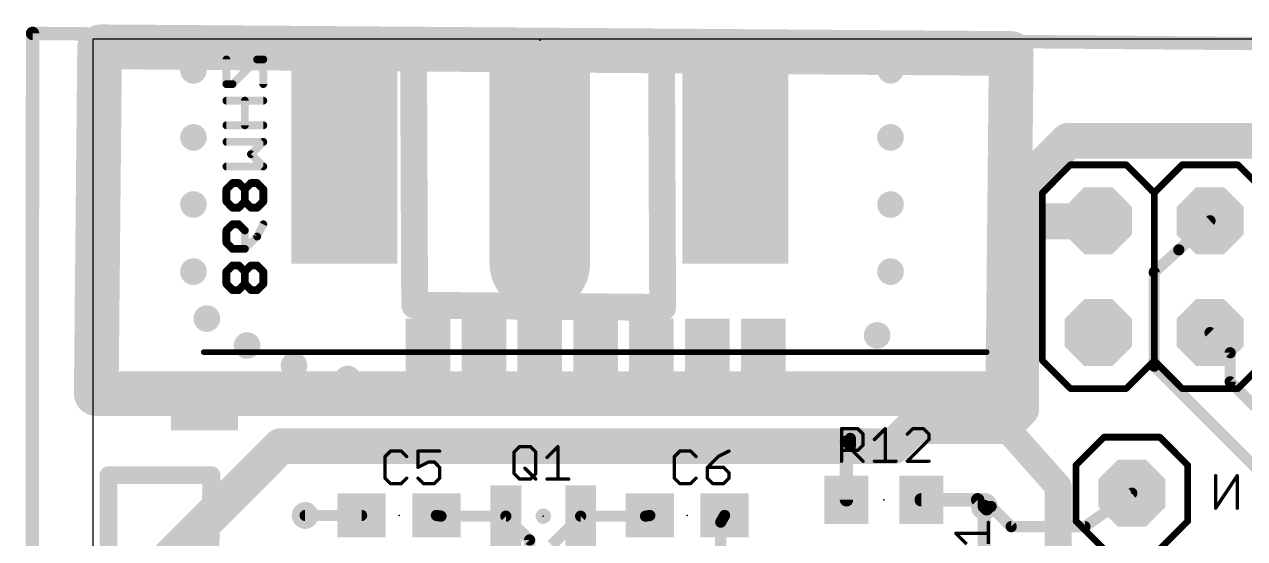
# Model space of a CAD drawing. Extents: x -1.6 to 81.6, y -2 to 51.3.
# Drawn here: x -1.56 to 26.19, y 39.66 to 51.33 of the extents above; entities that cross this region are included whole.
import ezdxf

# ---------------------------------------------------------------- set-up
doc = ezdxf.new("R2010")
doc.units = 0
for name, color, linetype in [('1', 22, 'CONTINUOUS'), ('16', 175, 'CONTINUOUS'), ('17', 82, 'CONTINUOUS'), ('18', 82, 'CONTINUOUS'), ('20', 7, 'CONTINUOUS'), ('21', 253, 'CONTINUOUS'), ('22', 253, 'CONTINUOUS'), ('23', 7, 'CONTINUOUS'), ('24', 7, 'CONTINUOUS'), ('25', 253, 'CONTINUOUS'), ('26', 253, 'CONTINUOUS')]:
    doc.layers.add(name, color=color, linetype=linetype)

# ---------------------------------------------------------------- blocks, each defined once
blk = doc.blocks.new('RECT')
blk.add_solid([(-0.5, -0.5), (0.5, -0.5), (-0.5, 0.5), (0.5, 0.5)])
blk = doc.blocks.new('OCTAGONP')
at = {"const_width": 0.5}
blk.add_lwpolyline([(-0.25, -0.1036), (-0.25, 0.1036), (-0.1036, 0.25), (0.1036, 0.25), (0.25, 0.1036), (0.25, -0.1036), (0.1036, -0.25), (-0.1036, -0.25), (-0.25, -0.1036), (-0.25, 0.1036)], dxfattribs=at)
blk = doc.blocks.new('ROUNDV')
at = {"const_width": 0.5}
blk.add_lwpolyline([(0, -0.25, 1), (0, 0.25, 1), (0, -0.25)], format="xyb", dxfattribs=at)

msp = doc.modelspace()

# ---------------------------------------------------------------- linework, layer by layer
at = {"layer": '1'}
for points, const_width in [([(0.1778, 50.8254), (20.8788, 50.673)], 1.016), ([(0.1778, 50.8), (0.1778, 50.8254)], 1.016), ([(0.0762, 42.9514), (0.1524, 50.8)], 1.016), ([(0.1524, 50.8), (0.1778, 50.8)], 1.016), ([(20.8788, 50.673), (20.8026, 42.9514)], 1.016), ([(21.1074, 47.625), (22.1742, 48.6918)], 0.8128), ([(22.1742, 48.6918), (47.7012, 48.6918)], 0.8128), ([(21.1074, 46.863), (21.1074, 47.625)], 0.8128), ([(21.1074, 42.5958), (21.1074, 46.863)], 0.8128), ([(22.8478, 46.863), (21.1074, 46.863)], 0.8128), ([(22.86, 46.8752), (22.8478, 46.863)], 0.8128), ([(24.6888, 46.2148), (25.4, 46.8752)], 0.254), ([(24.13, 45.7068), (24.6888, 46.2148)], 0.254), ([(24.13, 43.5732), (24.13, 45.7068)], 0.254), ([(25.8572, 43.878), (25.4, 44.3352)], 0.254), ([(25.8572, 43.2176), (25.8572, 43.878)], 0.254), ([(27.2796, 40.4236), (24.13, 43.5732)], 0.254), ([(20.8026, 42.9514), (0.0762, 42.9514)], 1.016), ([(28.702, 40.3728), (25.8572, 43.2176)], 0.254), ([(20.7264, 42.2148), (21.1074, 42.5958)], 0.8128), ([(18.2118, 41.7576), (18.669, 42.2148)], 0.8128), ([(18.669, 42.2148), (20.7264, 42.2148)], 0.8128), ([(21.9456, 40.8432), (20.7264, 42.2148)], 0.6096), ([(4.2672, 41.7576), (1.2954, 38.7858)], 0.8128), ([(4.2672, 41.7576), (17.2212, 41.7576)], 0.8128), ([(17.2212, 41.7576), (18.2118, 41.7576)], 0.8128), ([(17.1332, 40.5384), (17.1332, 41.8456)], 0.3048), ([(17.1332, 41.8456), (17.2212, 41.9336)], 0.254), ([(17.2212, 41.9336), (17.2212, 41.7576)], 0.254), ([(2.6924, 41.0972), (0.3556, 41.0972)], 0.4064), ([(0.3556, 41.0972), (0.3556, 14.5796)], 0.4064), ([(2.4384, 19.3548), (2.6924, 41.0972)], 0.4064), ([(23.622, 40.6908), (22.5552, 39.9288)], 0.254), ([(20.1168, 40.5384), (18.8332, 40.5384)], 0.3048), ([(20.2692, 40.386), (20.1168, 40.5384)], 0.3048), ([(20.4216, 40.386), (20.2692, 40.386)], 0.254), ([(20.8788, 39.9288), (20.4216, 40.386)], 0.254), ([(6.1096, 40.1828), (4.826, 40.1828)], 0.254), ([(7.9148, 40.1668), (7.8096, 40.1828)], 0.254), ([(9.3898, 40.1668), (7.9148, 40.1668)], 0.254), ([(9.9296, 39.627), (9.3898, 40.1668)], 0.254), ([(10.4296, 39.5066), (11.0898, 40.1668)], 0.254), ([(11.0898, 40.1668), (12.5648, 40.1668)], 0.254), ([(12.5648, 40.1668), (12.6628, 40.1828)], 0.254), ([(14.2748, 40.0304), (14.3628, 40.1828)], 0.254), ([(14.2748, 39.116), (14.2748, 40.0304)], 0.254), ([(22.5552, 39.9288), (20.8788, 39.9288)], 0.254), ([(9.9296, 38.0193), (9.9296, 39.627)], 0.254)]:
    msp.add_lwpolyline(points, dxfattribs=dict(at, const_width=const_width))
for points, const_width in [([(0.1797, 51.0794, 1), (0.1759, 50.5714)], 0.508), ([(0.4318, 50.8254, 1), (-0.0762, 50.8254)], 0.508), ([(0.4064, 50.7975, 1), (-0.1016, 50.8025)], 0.508), ([(0.1524, 51.054, 1), (0.1524, 50.546)], 0.508), ([(-0.0762, 50.8, 1), (0.4318, 50.8)], 0.508), ([(0.1778, 50.546, 1), (0.1778, 51.054)], 0.508), ([(21.1328, 50.6705, 1), (20.6248, 50.6755)], 0.508), ([(20.8769, 50.419, 1), (20.8807, 50.927)], 0.508), ([(22.1742, 48.895, 1), (22.1742, 48.4886)], 0.4064), ([(22.3179, 48.5481, 1), (22.0305, 48.8355)], 0.4064), ([(21.3106, 47.625, 1), (20.9042, 47.625)], 0.4064), ([(20.9637, 47.7687, 1), (21.2511, 47.4813)], 0.4064), ([(21.3106, 46.863, 1), (20.9042, 46.863)], 0.4064), ([(21.1074, 47.0662, 1), (21.1074, 46.6598)], 0.4064), ([(22.7041, 47.0067, 1), (22.9915, 46.7193)], 0.4064), ([(23.0037, 46.7315, 1), (22.7163, 47.0189)], 0.4064), ([(22.8478, 46.6598, 1), (22.8478, 47.0662)], 0.4064), ([(20.9042, 46.863, 1), (21.3106, 46.863)], 0.4064), ([(25.4432, 46.8287, 1), (25.3568, 46.9217)], 0.127), ([(24.7315, 46.1678, 1), (24.6461, 46.2618)], 0.127), ([(24.6456, 46.2613, 1), (24.732, 46.1683)], 0.127), ([(24.1935, 45.7068, 1), (24.0665, 45.7068)], 0.127), ([(24.0873, 45.7538, 1), (24.1727, 45.6598)], 0.127), ([(25.4449, 44.3801, 1), (25.3551, 44.2903)], 0.127), ([(25.9207, 43.878, 1), (25.7937, 43.878)], 0.127), ([(25.8123, 43.8331, 1), (25.9021, 43.9229)], 0.127), ([(24.1749, 43.6181, 1), (24.0851, 43.5283)], 0.127), ([(24.0665, 43.5732, 1), (24.1935, 43.5732)], 0.127), ([(0.0762, 43.2054, 1), (0.0762, 42.6974)], 0.508), ([(20.8026, 42.6974, 1), (20.8026, 43.2054)], 0.508), ([(25.9021, 43.2625, 1), (25.8123, 43.1727)], 0.127), ([(25.7937, 43.2176, 1), (25.9207, 43.2176)], 0.127), ([(-0.1778, 42.9539, 1), (0.3302, 42.9489)], 0.508), ([(20.5486, 42.9539, 1), (21.0566, 42.9489)], 0.508), ([(21.2511, 42.4521, 1), (20.9637, 42.7395)], 0.4064), ([(20.9042, 42.5958, 1), (21.3106, 42.5958)], 0.4064), ([(18.669, 42.418, 1), (18.669, 42.0116)], 0.4064), ([(18.8127, 42.0711, 1), (18.5253, 42.3585)], 0.4064), ([(20.5827, 42.3585, 1), (20.8701, 42.0711)], 0.4064), ([(20.8403, 42.316, 1), (20.6125, 42.1136)], 0.3048), ([(20.7264, 42.0116, 1), (20.7264, 42.418)], 0.4064), ([(4.2672, 41.9608, 1), (4.2672, 41.5544)], 0.4064), ([(4.4109, 41.6139, 1), (4.1235, 41.9013)], 0.4064), ([(17.2212, 41.9608, 1), (17.2212, 41.5544)], 0.4064), ([(17.2094, 41.8456, 1), (17.057, 41.8456)], 0.1524), ([(17.0883, 41.8905, 1), (17.1781, 41.8007)], 0.127), ([(17.2212, 41.5544, 1), (17.2212, 41.9608)], 0.4064), ([(17.2847, 41.9336, 1), (17.1577, 41.9336)], 0.127), ([(17.2661, 41.8887, 1), (17.1763, 41.9785)], 0.127), ([(18.0681, 41.9013, 1), (18.3555, 41.6139)], 0.4064), ([(18.2118, 41.5544, 1), (18.2118, 41.9608)], 0.4064), ([(17.1577, 41.7576, 1), (17.2847, 41.7576)], 0.127), ([(0.3556, 41.1988, 1), (0.3556, 40.9956)], 0.2032), ([(0.4572, 41.0972, 1), (0.254, 41.0972)], 0.2032), ([(2.794, 41.096, 1), (2.5908, 41.0984)], 0.2032), ([(2.6924, 40.9956, 1), (2.6924, 41.1988)], 0.2032), ([(21.8317, 40.742, 1), (22.0595, 40.9444)], 0.3048), ([(23.6589, 40.6391, 1), (23.5851, 40.7425)], 0.127), ([(17.057, 40.5384, 1), (17.2094, 40.5384)], 0.1524), ([(18.8332, 40.6146, 1), (18.8332, 40.4622)], 0.1524), ([(20.1707, 40.5923, 1), (20.0629, 40.4845)], 0.1524), ([(20.1168, 40.4622, 1), (20.1168, 40.6146)], 0.1524), ([(20.2153, 40.3321, 1), (20.3231, 40.4399)], 0.1524), ([(20.2692, 40.4495, 1), (20.2692, 40.3225)], 0.127), ([(20.4665, 40.4309, 1), (20.3767, 40.3411)], 0.127), ([(20.4216, 40.3225, 1), (20.4216, 40.4495)], 0.127), ([(4.826, 40.2463, 1), (4.826, 40.1193)], 0.127), ([(6.1096, 40.1193, 1), (6.1096, 40.2463)], 0.127), ([(7.8191, 40.2456, 1), (7.8001, 40.12)], 0.127), ([(7.9148, 40.2303, 1), (7.9148, 40.1033)], 0.127), ([(7.9053, 40.104, 1), (7.9243, 40.2296)], 0.127), ([(9.4347, 40.2117, 1), (9.3449, 40.1219)], 0.127), ([(9.3898, 40.1033, 1), (9.3898, 40.2303)], 0.127), ([(11.0898, 40.2303, 1), (11.0898, 40.1033)], 0.127), ([(11.1347, 40.1219, 1), (11.0449, 40.2117)], 0.127), ([(12.5546, 40.2295, 1), (12.575, 40.1041)], 0.127), ([(12.5648, 40.1033, 1), (12.5648, 40.2303)], 0.127), ([(12.673, 40.1201, 1), (12.6526, 40.2455)], 0.127), ([(14.4178, 40.151, 1), (14.3078, 40.2146)], 0.127), ([(14.3383, 40.0304, 1), (14.2113, 40.0304)], 0.127), ([(14.2198, 40.0622, 1), (14.3298, 39.9986)], 0.127), ([(20.8788, 39.9923, 1), (20.8788, 39.8653)], 0.127), ([(20.8339, 39.8839, 1), (20.9237, 39.9737)], 0.127), ([(22.5183, 39.9805, 1), (22.5921, 39.8771)], 0.127), ([(22.5552, 39.8653, 1), (22.5552, 39.9923)], 0.127), ([(9.9931, 39.627, 1), (9.8661, 39.627)], 0.127), ([(9.8847, 39.5821, 1), (9.9745, 39.6719)], 0.127)]:
    msp.add_lwpolyline(points, format="xyb", dxfattribs=dict(at, const_width=const_width))
at = {"layer": '16'}
for points, const_width in [([(-1.405, -1.4133), (-1.3716, 51.129)], 0.3048), ([(-1.3716, 51.129), (81.4201, 50.446)], 0.3048), ([(7.2898, 50.7746), (12.9286, 50.7238)], 0.6096), ([(7.3152, 44.958), (7.2898, 50.7746)], 0.6096), ([(12.9286, 50.7238), (12.954, 44.9072)], 0.6096), ([(10.16, 48.4378), (10.16, 46.6852)], 1.016), ([(10.16, 46.6852), (10.16, 45.3136)], 1.016), ([(10.16, 45.2628), (10.16, 45.3136)], 1.016), ([(10.16, 43.8912), (10.16, 45.2628)], 1.016), ([(12.954, 44.9072), (7.3152, 44.958)], 0.6096), ([(7.62, 43.8912), (7.62, 42.8244)], 0.6096), ([(8.89, 43.8912), (8.89, 43.6372)], 0.6096), ([(11.43, 43.8912), (11.43, 43.434)], 0.6096), ([(13.97, 43.8912), (13.97, 43.6372)], 0.6096), ([(15.24, 43.8912), (15.24, 43.434)], 0.6096), ([(8.89, 43.6372), (8.8392, 42.8244)], 0.6096), ([(13.97, 43.6372), (13.8684, 42.8244)], 0.6096), ([(21.9456, 38.4048), (21.9456, 40.8432)], 0.6096), ([(20.32, 40.3352), (20.2692, 40.386)], 0.3048), ([(20.2692, 37.592), (20.2692, 40.386)], 0.3048)]:
    msp.add_lwpolyline(points, dxfattribs=dict(at, const_width=const_width))
for points, const_width in [([(-1.371, 51.2052, 1), (-1.3722, 51.0528)], 0.1524), ([(-1.2954, 51.129, 1), (-1.4478, 51.129)], 0.1524), ([(7.2912, 50.927, 1), (7.2884, 50.6222)], 0.3048), ([(7.4422, 50.7753, 1), (7.1374, 50.7739)], 0.3048), ([(13.081, 50.7245, 1), (12.7762, 50.7231)], 0.3048), ([(12.9272, 50.5714, 1), (12.93, 50.8762)], 0.3048), ([(10.414, 48.4378, 1), (9.906, 48.4378)], 0.508), ([(10.414, 46.6852, 1), (9.906, 46.6852)], 0.508), ([(9.906, 46.6852, 1), (10.414, 46.6852)], 0.508), ([(9.525, 45.9486, 0.4142), (10.16, 45.2628)], 1.016), ([(9.7788, 45.9388, 1), (9.2712, 45.9584)], 0.508), ([(10.16, 45.2628, 0.4142), (10.795, 45.9232)], 1.016), ([(11.049, 45.9282, 1), (10.541, 45.9182)], 0.508), ([(10.414, 45.3136, 1), (9.906, 45.3136)], 0.508), ([(10.414, 45.2628, 1), (9.906, 45.2628)], 0.508), ([(10.155, 45.5168, 1), (10.165, 45.0088)], 0.508), ([(9.906, 45.3136, 1), (10.414, 45.3136)], 0.508), ([(9.906, 45.2628, 1), (10.414, 45.2628)], 0.508), ([(10.1502, 45.009, 1), (10.1698, 45.5166)], 0.508), ([(7.3166, 45.1104, 1), (7.3138, 44.8056)], 0.3048), ([(7.1628, 44.9573, 1), (7.4676, 44.9587)], 0.3048), ([(12.8016, 44.9065, 1), (13.1064, 44.9079)], 0.3048), ([(12.9526, 44.7548, 1), (12.9554, 45.0596)], 0.3048), ([(7.7724, 43.8912, 1), (7.4676, 43.8912)], 0.3048), ([(9.0424, 43.8912, 1), (8.7376, 43.8912)], 0.3048), ([(9.906, 43.8912, 1), (10.414, 43.8912)], 0.508), ([(11.5824, 43.8912, 1), (11.2776, 43.8912)], 0.3048), ([(14.1224, 43.8912, 1), (13.8176, 43.8912)], 0.3048), ([(15.3924, 43.8912, 1), (15.0876, 43.8912)], 0.3048), ([(9.0421, 43.6277, 1), (8.7379, 43.6467)], 0.3048), ([(14.1212, 43.6183, 1), (13.8188, 43.6561)], 0.3048), ([(8.7376, 43.6372, 1), (9.0424, 43.6372)], 0.3048), ([(11.2776, 43.434, 1), (11.5824, 43.434)], 0.3048), ([(13.8176, 43.6372, 1), (14.1224, 43.6372)], 0.3048), ([(15.0876, 43.434, 1), (15.3924, 43.434)], 0.3048), ([(7.4676, 42.8244, 1), (7.7724, 42.8244)], 0.3048), ([(8.6871, 42.8339, 1), (8.9913, 42.8149)], 0.3048), ([(13.7172, 42.8433, 1), (14.0196, 42.8055)], 0.3048), ([(22.098, 40.8432, 1), (21.7932, 40.8432)], 0.3048), ([(20.3231, 40.4399, 1), (20.2153, 40.3321)], 0.1524), ([(20.3454, 40.386, 1), (20.193, 40.386)], 0.1524), ([(20.2661, 40.2813, 1), (20.3739, 40.3891)], 0.1524)]:
    msp.add_lwpolyline(points, format="xyb", dxfattribs=dict(at, const_width=const_width))
at = {"layer": '20'}
for p, q in [((81, 51), (0, 51)), ((0, 51), (0, 1))]:
    msp.add_line(p, q, dxfattribs=at)
at = {"layer": '21', "const_width": 0.1524}
for points in [[(21.59, 47.5102), (22.225, 48.1452)], [(22.225, 48.1452), (23.495, 48.1452)], [(24.13, 47.5102), (23.495, 48.1452)], [(24.13, 47.5102), (24.765, 48.1452)], [(24.765, 48.1452), (26.035, 48.1452)], [(26.67, 47.5102), (26.035, 48.1452)], [(21.59, 43.7002), (21.59, 47.5102)], [(24.13, 43.7002), (24.13, 47.5102)], [(22.225, 43.0652), (21.59, 43.7002)], [(24.13, 43.7002), (23.495, 43.0652)], [(24.765, 43.0652), (24.13, 43.7002)], [(26.67, 43.7002), (26.035, 43.0652)], [(23.495, 43.0652), (22.225, 43.0652)], [(26.035, 43.0652), (24.765, 43.0652)], [(22.987, 41.9608), (22.352, 41.3258)], [(22.987, 41.9608), (24.257, 41.9608)], [(24.257, 41.9608), (24.892, 41.3258)], [(22.352, 41.3258), (22.352, 40.0558)], [(24.892, 41.3258), (24.892, 40.0558)], [(22.352, 40.0558), (22.987, 39.4208)], [(24.892, 40.0558), (24.257, 39.4208)]]:
    msp.add_lwpolyline(points, dxfattribs=at)
at = {"layer": '21'}
for points, const_width in [([(22.225, 48.1833, 1), (22.225, 48.1071)], 0.0762), ([(22.2519, 48.1183, 1), (22.1981, 48.1721)], 0.0762), ([(23.5219, 48.1721, 1), (23.4681, 48.1183)], 0.0762), ([(23.495, 48.1071, 1), (23.495, 48.1833)], 0.0762), ([(24.765, 48.1833, 1), (24.765, 48.1071)], 0.0762), ([(24.7919, 48.1183, 1), (24.7381, 48.1721)], 0.0762), ([(26.0619, 48.1721, 1), (26.0081, 48.1183)], 0.0762), ([(26.035, 48.1071, 1), (26.035, 48.1833)], 0.0762), ([(21.6281, 47.5102, 1), (21.5519, 47.5102)], 0.0762), ([(21.5631, 47.5371, 1), (21.6169, 47.4833)], 0.0762), ([(24.1681, 47.5102, 1), (24.0919, 47.5102)], 0.0762), ([(24.1031, 47.5371, 1), (24.1569, 47.4833)], 0.0762), ([(24.1031, 47.4833, 1), (24.1569, 47.5371)], 0.0762), ([(21.5519, 43.7002, 1), (21.6281, 43.7002)], 0.0762), ([(21.6169, 43.7271, 1), (21.5631, 43.6733)], 0.0762), ([(24.0919, 43.7002, 1), (24.1681, 43.7002)], 0.0762), ([(24.1569, 43.7271, 1), (24.1031, 43.6733)], 0.0762), ([(24.1569, 43.6733, 1), (24.1031, 43.7271)], 0.0762), ([(22.225, 43.1033, 1), (22.225, 43.0271)], 0.0762), ([(22.1981, 43.0383, 1), (22.2519, 43.0921)], 0.0762), ([(23.4681, 43.0921, 1), (23.5219, 43.0383)], 0.0762), ([(23.495, 43.0271, 1), (23.495, 43.1033)], 0.0762), ([(24.765, 43.1033, 1), (24.765, 43.0271)], 0.0762), ([(24.7381, 43.0383, 1), (24.7919, 43.0921)], 0.0762), ([(26.0081, 43.0921, 1), (26.0619, 43.0383)], 0.0762), ([(26.035, 43.0271, 1), (26.035, 43.1033)], 0.0762), ([(22.987, 41.9989, 1), (22.987, 41.9227)], 0.0762), ([(23.0139, 41.9339, 1), (22.9601, 41.9877)], 0.0762), ([(24.2839, 41.9877, 1), (24.2301, 41.9339)], 0.0762), ([(24.257, 41.9227, 1), (24.257, 41.9989)], 0.0762), ([(22.3901, 41.3258, 1), (22.3139, 41.3258)], 0.0762), ([(22.3251, 41.3527, 1), (22.3789, 41.2989)], 0.0762), ([(24.9301, 41.3258, 1), (24.8539, 41.3258)], 0.0762), ([(24.8651, 41.2989, 1), (24.9189, 41.3527)], 0.0762), ([(10.2398, 40.0793, 1), (10.2398, 40.2543, 1), (10.2398, 40.0793)], 0.175), ([(22.3139, 40.0558, 1), (22.3901, 40.0558)], 0.0762), ([(22.3789, 40.0827, 1), (22.3251, 40.0289)], 0.0762), ([(24.8539, 40.0558, 1), (24.9301, 40.0558)], 0.0762), ([(24.9189, 40.0289, 1), (24.8651, 40.0827)], 0.0762)]:
    msp.add_lwpolyline(points, format="xyb", dxfattribs=dict(at, const_width=const_width))
at = {"layer": '22', "const_width": 0.0635}
for points in [[(2.52, 43.923, 1), (2.52, 43.8595)], [(20.32, 43.8595, 1), (20.32, 43.923)]]:
    msp.add_lwpolyline(points, format="xyb", dxfattribs=at)
at = {"layer": '22', "const_width": 0.127}
msp.add_lwpolyline([(20.32, 43.8912), (2.52, 43.8912)], dxfattribs=at)
at = {"layer": '23'}
for p in [(17.9832, 40.5384), (23.622, 40.6908), (6.9596, 40.1828), (10.2398, 40.1668), (13.5128, 40.1828)]:
    msp.add_point(p, dxfattribs=at)
at = {"layer": '24'}
msp.add_point((10.16, 50.9778), dxfattribs=at)
at = {"layer": '25', "const_width": 0.0381}
for points in [[(17.0397, 42.1519, 1), (17.0016, 42.1519)], [(17.0207, 42.171, 1), (17.0207, 42.1329)], [(17.4027, 42.1654, 1), (17.3758, 42.1385)], [(17.3893, 42.1329, 1), (17.3893, 42.171)], [(18.0339, 42.1519, 1), (17.9958, 42.1519)], [(18.0283, 42.1385, 1), (18.0013, 42.1654)], [(18.6404, 42.171, 1), (18.6404, 42.1329)], [(18.6538, 42.1385, 1), (18.6269, 42.1654)], [(18.8996, 42.1654, 1), (18.8726, 42.1385)], [(18.8861, 42.1329, 1), (18.8861, 42.171)], [(17.5312, 42.0291, 1), (17.4931, 42.0291)], [(17.4987, 42.0156, 1), (17.5256, 42.0425)], [(17.7556, 41.9197, 1), (17.7825, 41.8927)], [(18.504, 42.0425, 1), (18.531, 42.0156)], [(19.028, 42.0291, 1), (18.9899, 42.0291)], [(18.9899, 41.9062, 1), (19.028, 41.9062)], [(18.9955, 42.0156, 1), (19.0224, 42.0425)], [(19.0224, 41.8927, 1), (18.9955, 41.9197)], [(6.7667, 41.663, 1), (6.7667, 41.6249)], [(6.7802, 41.6305, 1), (6.7533, 41.6574)], [(7.026, 41.6574, 1), (6.999, 41.6305)], [(7.0125, 41.6249, 1), (7.0125, 41.663)], [(7.4113, 41.6439, 1), (7.3732, 41.6439)], [(7.3923, 41.663, 1), (7.3923, 41.6249)], [(7.8838, 41.6249, 1), (7.8838, 41.663)], [(9.5965, 41.6231, 1), (9.5584, 41.6231)], [(9.564, 41.6365, 1), (9.5909, 41.6096)], [(9.7003, 41.765, 1), (9.7003, 41.7269)], [(9.7138, 41.7325, 1), (9.6869, 41.7594)], [(9.9596, 41.7594, 1), (9.9326, 41.7325)], [(9.9461, 41.7269, 1), (9.9461, 41.765)], [(10.088, 41.6231, 1), (10.0499, 41.6231)], [(10.0555, 41.6096, 1), (10.0824, 41.6365)], [(10.5907, 41.7459, 1), (10.5526, 41.7459)], [(10.5851, 41.7325, 1), (10.5582, 41.7594)], [(13.3453, 41.663, 1), (13.3453, 41.6249)], [(13.3588, 41.6305, 1), (13.3319, 41.6574)], [(13.6046, 41.6574, 1), (13.5776, 41.6305)], [(13.5911, 41.6249, 1), (13.5911, 41.663)], [(14.4709, 41.6269, 1), (14.4538, 41.661)], [(17.0207, 41.6795, 1), (17.0207, 41.6414)], [(17.2799, 41.6739, 1), (17.2529, 41.647)], [(17.3758, 41.6739, 1), (17.4027, 41.647)], [(17.3893, 41.6414, 1), (17.3893, 41.6795)], [(17.4931, 41.7833, 1), (17.5312, 41.7833)], [(17.5256, 41.7698, 1), (17.4987, 41.7968)], [(6.6629, 41.5211, 1), (6.6248, 41.5211)], [(6.6304, 41.5345, 1), (6.6573, 41.5076)], [(7.1219, 41.5076, 1), (7.1488, 41.5345)], [(7.638, 41.4172, 1), (7.638, 41.3791)], [(7.6465, 41.3811, 1), (7.6295, 41.4152)], [(7.7744, 41.4117, 1), (7.7474, 41.3847)], [(7.7609, 41.3791, 1), (7.7609, 41.4172)], [(10.3124, 41.5137, 1), (10.3394, 41.4867)], [(13.2415, 41.5211, 1), (13.2034, 41.5211)], [(13.209, 41.5345, 1), (13.2359, 41.5076)], [(13.7005, 41.5076, 1), (13.7274, 41.5345)], [(14.2081, 41.5381, 1), (14.2251, 41.504)], [(14.2301, 41.5076, 1), (14.2032, 41.5345)], [(17.0016, 41.4147, 1), (17.0397, 41.4147)], [(17.4987, 41.4012, 1), (17.5256, 41.4282)], [(17.7691, 41.4338, 1), (17.7691, 41.3957)], [(17.9958, 41.4147, 1), (18.0339, 41.4147)], [(18.2606, 41.3957, 1), (18.2606, 41.4338)], [(18.5175, 41.4338, 1), (18.5175, 41.3957)], [(18.504, 41.4282, 1), (18.531, 41.4012)], [(19.009, 41.3957, 1), (19.009, 41.4338)], [(6.6573, 41.043, 1), (6.6304, 41.0161)], [(7.1488, 41.0161, 1), (7.1219, 41.043)], [(7.3732, 41.2753, 1), (7.4113, 41.2753)], [(7.3838, 41.2924, 1), (7.4008, 41.2583)], [(7.4058, 41.043, 1), (7.3788, 41.0161)], [(7.9028, 41.2753, 1), (7.8647, 41.2753)], [(7.8703, 41.2618, 1), (7.8972, 41.2888)], [(7.8972, 41.0161, 1), (7.8703, 41.043)], [(9.5909, 41.145, 1), (9.564, 41.1181)], [(9.5584, 41.1316, 1), (9.5965, 41.1316)], [(9.8367, 41.2679, 1), (9.8097, 41.241)], [(10.0499, 41.1316, 1), (10.088, 41.1316)], [(10.0824, 41.1181, 1), (10.0555, 41.145)], [(13.2359, 41.043, 1), (13.209, 41.0161)], [(13.7274, 41.0161, 1), (13.7005, 41.043)], [(13.9709, 41.2944, 1), (13.9709, 41.2563)], [(13.9899, 41.2753, 1), (13.9518, 41.2753)], [(13.9574, 41.2888, 1), (13.9844, 41.2618)], [(13.9844, 41.043, 1), (13.9574, 41.0161)], [(14.353, 41.2888, 1), (14.326, 41.2618)], [(14.3395, 41.2563, 1), (14.3395, 41.2944)], [(14.4814, 41.1524, 1), (14.4433, 41.1524)], [(14.4489, 41.139, 1), (14.4758, 41.1659)], [(14.4758, 41.0161, 1), (14.4489, 41.043)], [(6.6248, 41.0296, 1), (6.6629, 41.0296)], [(6.7667, 40.9258, 1), (6.7667, 40.8877)], [(6.7533, 40.8932, 1), (6.7802, 40.9202)], [(6.999, 40.9202, 1), (7.026, 40.8932)], [(7.0125, 40.8877, 1), (7.0125, 40.9258)], [(7.5152, 40.9258, 1), (7.5152, 40.8877)], [(7.5017, 40.8932, 1), (7.5286, 40.9202)], [(7.7474, 40.9202, 1), (7.7744, 40.8932)], [(7.7609, 40.8877, 1), (7.7609, 40.9258)], [(7.8647, 41.0296, 1), (7.9028, 41.0296)], [(9.7003, 41.0278, 1), (9.7003, 40.9897)], [(9.6869, 40.9952, 1), (9.7138, 41.0222)], [(9.9326, 41.0222, 1), (9.9596, 40.9952)], [(9.9461, 40.9897, 1), (9.9461, 41.0278)], [(10.0555, 40.9952, 1), (10.0824, 41.0222)], [(10.3259, 41.0278, 1), (10.3259, 40.9897)], [(10.5526, 41.0087, 1), (10.5907, 41.0087)], [(10.8174, 40.9897, 1), (10.8174, 41.0278)], [(13.2034, 41.0296, 1), (13.2415, 41.0296)], [(13.3453, 40.9258, 1), (13.3453, 40.8877)], [(13.3319, 40.8932, 1), (13.3588, 40.9202)], [(13.5776, 40.9202, 1), (13.6046, 40.8932)], [(13.5911, 40.8877, 1), (13.5911, 40.9258)], [(13.9518, 41.0296, 1), (13.9899, 41.0296)], [(14.0938, 40.9258, 1), (14.0938, 40.8877)], [(14.0803, 40.8932, 1), (14.1072, 40.9202)], [(14.326, 40.9202, 1), (14.353, 40.8932)], [(14.3395, 40.8877, 1), (14.3395, 40.9258)], [(14.4433, 41.0296, 1), (14.4814, 41.0296)], [(20.3772, 40.0248, 1), (20.3391, 40.0248)], [(19.6343, 39.7925, 1), (19.6074, 39.7656)], [(19.6209, 39.7981, 1), (19.6209, 39.76)], [(20.3581, 39.76, 1), (20.3581, 39.7981)]]:
    msp.add_lwpolyline(points, format="xyb", dxfattribs=at)
at = {"layer": '25', "const_width": 0.0762}
for points in [[(17.0207, 41.4147), (17.0207, 42.1519)], [(17.0207, 42.1519), (17.3893, 42.1519)], [(17.3893, 42.1519), (17.5121, 42.0291)], [(17.7691, 41.9062), (18.0148, 42.1519)], [(18.0148, 42.1519), (18.0148, 41.4147)], [(18.6404, 42.1519), (18.5175, 42.0291)], [(18.8861, 42.1519), (18.6404, 42.1519)], [(19.009, 42.0291), (18.8861, 42.1519)], [(17.5121, 42.0291), (17.5121, 41.7833)], [(18.5175, 41.4147), (19.009, 41.9062)], [(19.009, 41.9062), (19.009, 42.0291)], [(6.7667, 41.6439), (6.6439, 41.5211)], [(7.0125, 41.6439), (6.7667, 41.6439)], [(7.1354, 41.5211), (7.0125, 41.6439)], [(7.8838, 41.6439), (7.3923, 41.6439)], [(7.3923, 41.6439), (7.3923, 41.2753)], [(9.5775, 41.6231), (9.7003, 41.7459)], [(9.5775, 41.1316), (9.5775, 41.6231)], [(9.7003, 41.7459), (9.9461, 41.7459)], [(9.9461, 41.7459), (10.069, 41.6231)], [(10.069, 41.6231), (10.069, 41.1316)], [(10.3259, 41.5002), (10.5716, 41.7459)], [(10.5716, 41.7459), (10.5716, 41.0087)], [(13.3453, 41.6439), (13.2225, 41.5211)], [(13.5911, 41.6439), (13.3453, 41.6439)], [(13.714, 41.5211), (13.5911, 41.6439)], [(14.4624, 41.6439), (14.2166, 41.5211)], [(17.3893, 41.6604), (17.0207, 41.6604)], [(17.2664, 41.6604), (17.5121, 41.4147)], [(17.5121, 41.7833), (17.3893, 41.6604)], [(6.6439, 41.5211), (6.6439, 41.0296)], [(7.3923, 41.2753), (7.638, 41.3982)], [(7.638, 41.3982), (7.7609, 41.3982)], [(7.7609, 41.3982), (7.8838, 41.2753)], [(13.2225, 41.5211), (13.2225, 41.0296)], [(14.2166, 41.5211), (13.9709, 41.2753)], [(17.7691, 41.4147), (18.2606, 41.4147)], [(19.009, 41.4147), (18.5175, 41.4147)], [(6.6439, 41.0296), (6.7667, 40.9067)], [(7.0125, 40.9067), (7.1354, 41.0296)], [(7.5152, 40.9067), (7.3923, 41.0296)], [(7.8838, 41.0296), (7.7609, 40.9067)], [(7.8838, 41.2753), (7.8838, 41.0296)], [(9.7003, 41.0087), (9.5775, 41.1316)], [(9.8232, 41.2544), (10.069, 41.0087)], [(10.069, 41.1316), (9.9461, 41.0087)], [(13.2225, 41.0296), (13.3453, 40.9067)], [(13.5911, 40.9067), (13.714, 41.0296)], [(13.9709, 41.2753), (13.9709, 41.0296)], [(14.3395, 41.2753), (13.9709, 41.2753)], [(13.9709, 41.0296), (14.0938, 40.9067)], [(14.4624, 41.1524), (14.3395, 41.2753)], [(14.3395, 40.9067), (14.4624, 41.0296)], [(14.4624, 41.0296), (14.4624, 41.1524)], [(6.7667, 40.9067), (7.0125, 40.9067)], [(7.7609, 40.9067), (7.5152, 40.9067)], [(9.9461, 41.0087), (9.7003, 41.0087)], [(10.3259, 41.0087), (10.8174, 41.0087)], [(13.3453, 40.9067), (13.5911, 40.9067)], [(14.0938, 40.9067), (14.3395, 40.9067)], [(20.3581, 39.5333), (20.3581, 40.0248)], [(19.8666, 39.5333), (19.6209, 39.7791)], [(19.6209, 39.7791), (20.3581, 39.7791)]]:
    msp.add_lwpolyline(points, dxfattribs=at)
at = {"layer": '26'}
for points, const_width in [([(3.0353, 49.9785), (3.0353, 50.5378)], 0.1778), ([(3.7344, 50.5378), (3.1751, 49.9785)], 0.1778), ([(3.8742, 50.5378), (3.7344, 50.5378)], 0.1778), ([(3.8742, 49.9785), (3.8742, 50.5378)], 0.1778), ([(3.1751, 49.9785), (3.0353, 49.9785)], 0.1778), ([(3.8742, 49.6023), (3.0353, 49.6023)], 0.1778), ([(3.4548, 49.043), (3.4548, 49.6023)], 0.1778), ([(3.0353, 49.043), (3.8742, 49.043)], 0.1778), ([(3.8742, 48.6667), (3.0353, 48.6667)], 0.1778), ([(3.5946, 48.3871), (3.8742, 48.6667)], 0.1778), ([(3.8742, 48.1075), (3.5946, 48.3871)], 0.1778), ([(3.0353, 48.1075), (3.8742, 48.1075)], 0.1778), ([(3.1751, 47.7312), (3.0353, 47.5914)], 0.1778), ([(3.3149, 47.7312), (3.1751, 47.7312)], 0.1778), ([(3.4548, 47.5914), (3.3149, 47.7312)], 0.1778), ([(3.5946, 47.7312), (3.4548, 47.5914)], 0.1778), ([(3.7344, 47.7312), (3.5946, 47.7312)], 0.1778), ([(3.8742, 47.5914), (3.7344, 47.7312)], 0.1778), ([(3.0353, 47.5914), (3.0353, 47.3118)], 0.1778), ([(3.4548, 47.3118), (3.4548, 47.5914)], 0.1778), ([(3.8742, 47.3118), (3.8742, 47.5914)], 0.1778), ([(3.0353, 47.3118), (3.1751, 47.1719)], 0.1778), ([(3.1751, 47.1719), (3.3149, 47.1719)], 0.1778), ([(3.3149, 47.1719), (3.4548, 47.3118)], 0.1778), ([(3.4548, 47.3118), (3.5946, 47.1719)], 0.1778), ([(3.5946, 47.1719), (3.7344, 47.1719)], 0.1778), ([(3.7344, 47.1719), (3.8742, 47.3118)], 0.1778), ([(3.0353, 46.6559), (3.1751, 46.7957)], 0.1778), ([(3.0353, 46.3762), (3.0353, 46.6559)], 0.1778), ([(3.1751, 46.7957), (3.3149, 46.7957)], 0.1778), ([(3.3149, 46.7957), (3.4548, 46.6559)], 0.1778), ([(3.4548, 46.6559), (3.4548, 46.2364)], 0.1778), ([(3.8742, 46.7957), (3.7344, 46.5161)], 0.1778), ([(3.1751, 46.2364), (3.0353, 46.3762)], 0.1778), ([(3.7344, 46.5161), (3.4548, 46.2364)], 0.1778), ([(3.4548, 46.2364), (3.1751, 46.2364)], 0.1778), ([(3.1751, 45.8602), (3.0353, 45.7204)], 0.1778), ([(3.0353, 45.7204), (3.0353, 45.4407)], 0.1778), ([(3.3149, 45.8602), (3.1751, 45.8602)], 0.1778), ([(3.4548, 45.7204), (3.3149, 45.8602)], 0.1778), ([(3.5946, 45.8602), (3.4548, 45.7204)], 0.1778), ([(3.4548, 45.4407), (3.4548, 45.7204)], 0.1778), ([(3.7344, 45.8602), (3.5946, 45.8602)], 0.1778), ([(3.8742, 45.7204), (3.7344, 45.8602)], 0.1778), ([(3.8742, 45.4407), (3.8742, 45.7204)], 0.1778), ([(3.0353, 45.4407), (3.1751, 45.3009)], 0.1778), ([(3.3149, 45.3009), (3.4548, 45.4407)], 0.1778), ([(3.4548, 45.4407), (3.5946, 45.3009)], 0.1778), ([(3.7344, 45.3009), (3.8742, 45.4407)], 0.1778), ([(3.1751, 45.3009), (3.3149, 45.3009)], 0.1778), ([(3.5946, 45.3009), (3.7344, 45.3009)], 0.1778), ([(26.0176, 41.0851), (25.5261, 40.3479)], 0.0762), ([(25.5261, 40.3479), (25.5261, 41.0851)], 0.0762), ([(26.0176, 40.3479), (26.0176, 41.0851)], 0.0762)]:
    msp.add_lwpolyline(points, dxfattribs=dict(at, const_width=const_width))
for points, const_width in [([(3.0798, 50.5378, 1), (2.9909, 50.5378)], 0.0889), ([(3.7344, 50.5822, 1), (3.7344, 50.4933)], 0.0889), ([(3.7658, 50.5063, 1), (3.703, 50.5692)], 0.0889), ([(3.9187, 50.5378, 1), (3.8298, 50.5378)], 0.0889), ([(3.8742, 50.4933, 1), (3.8742, 50.5822)], 0.0889), ([(3.0353, 50.0229, 1), (3.0353, 49.934)], 0.0889), ([(2.9909, 49.9785, 1), (3.0798, 49.9785)], 0.0889), ([(3.1437, 50.0099, 1), (3.2065, 49.9471)], 0.0889), ([(3.1751, 49.934, 1), (3.1751, 50.0229)], 0.0889), ([(3.8298, 49.9785, 1), (3.9187, 49.9785)], 0.0889), ([(3.0353, 49.6467, 1), (3.0353, 49.5578)], 0.0889), ([(3.4992, 49.6023, 1), (3.4103, 49.6023)], 0.0889), ([(3.8742, 49.5578, 1), (3.8742, 49.6467)], 0.0889), ([(3.0353, 49.0874, 1), (3.0353, 48.9985)], 0.0889), ([(3.8742, 48.9985, 1), (3.8742, 49.0874)], 0.0889), ([(3.4103, 49.043, 1), (3.4992, 49.043)], 0.0889), ([(3.0353, 48.7112, 1), (3.0353, 48.6223)], 0.0889), ([(3.9056, 48.6353, 1), (3.8428, 48.6982)], 0.0889), ([(3.8742, 48.6223, 1), (3.8742, 48.7112)], 0.0889), ([(3.626, 48.4185, 1), (3.5631, 48.3557)], 0.0889), ([(3.5631, 48.4185, 1), (3.626, 48.3557)], 0.0889), ([(3.0353, 48.1519, 1), (3.0353, 48.063)], 0.0889), ([(3.8428, 48.076, 1), (3.9056, 48.1389)], 0.0889), ([(3.8742, 48.063, 1), (3.8742, 48.1519)], 0.0889), ([(3.1751, 47.7757, 1), (3.1751, 47.6868)], 0.0889), ([(3.2065, 47.6998, 1), (3.1437, 47.7626)], 0.0889), ([(3.3464, 47.7626, 1), (3.2835, 47.6998)], 0.0889), ([(3.3149, 47.6868, 1), (3.3149, 47.7757)], 0.0889), ([(3.5946, 47.7757, 1), (3.5946, 47.6868)], 0.0889), ([(3.626, 47.6998, 1), (3.5631, 47.7626)], 0.0889), ([(3.7658, 47.7626, 1), (3.703, 47.6998)], 0.0889), ([(3.7344, 47.6868, 1), (3.7344, 47.7757)], 0.0889), ([(3.0039, 47.6228, 1), (3.0667, 47.56)], 0.0889), ([(3.0798, 47.5914, 1), (2.9909, 47.5914)], 0.0889), ([(3.4992, 47.5914, 1), (3.4103, 47.5914)], 0.0889), ([(3.4233, 47.6228, 1), (3.4862, 47.56)], 0.0889), ([(3.4233, 47.56, 1), (3.4862, 47.6228)], 0.0889), ([(3.9187, 47.5914, 1), (3.8298, 47.5914)], 0.0889), ([(3.8428, 47.56, 1), (3.9056, 47.6228)], 0.0889), ([(3.0667, 47.3432, 1), (3.0039, 47.2803)], 0.0889), ([(2.9909, 47.3118, 1), (3.0798, 47.3118)], 0.0889), ([(3.1751, 47.2164, 1), (3.1751, 47.1275)], 0.0889), ([(3.1437, 47.1405, 1), (3.2065, 47.2034)], 0.0889), ([(3.2835, 47.2034, 1), (3.3464, 47.1405)], 0.0889), ([(3.3149, 47.1275, 1), (3.3149, 47.2164)], 0.0889), ([(3.4862, 47.3432, 1), (3.4233, 47.2803)], 0.0889), ([(3.4103, 47.3118, 1), (3.4992, 47.3118)], 0.0889), ([(3.4862, 47.2803, 1), (3.4233, 47.3432)], 0.0889), ([(3.5946, 47.2164, 1), (3.5946, 47.1275)], 0.0889), ([(3.5631, 47.1405, 1), (3.626, 47.2034)], 0.0889), ([(3.703, 47.2034, 1), (3.7658, 47.1405)], 0.0889), ([(3.7344, 47.1275, 1), (3.7344, 47.2164)], 0.0889), ([(3.8298, 47.3118, 1), (3.9187, 47.3118)], 0.0889), ([(3.9056, 47.2803, 1), (3.8428, 47.3432)], 0.0889), ([(3.0039, 46.6873, 1), (3.0667, 46.6244)], 0.0889), ([(3.0798, 46.6559, 1), (2.9909, 46.6559)], 0.0889), ([(3.1751, 46.8401, 1), (3.1751, 46.7512)], 0.0889), ([(3.2065, 46.7643, 1), (3.1437, 46.8271)], 0.0889), ([(3.3464, 46.8271, 1), (3.2835, 46.7643)], 0.0889), ([(3.3149, 46.7512, 1), (3.3149, 46.8401)], 0.0889), ([(3.4992, 46.6559, 1), (3.4103, 46.6559)], 0.0889), ([(3.4233, 46.6244, 1), (3.4862, 46.6873)], 0.0889), ([(3.914, 46.7758, 1), (3.8345, 46.8156)], 0.0889), ([(3.0667, 46.4077, 1), (3.0039, 46.3448)], 0.0889), ([(2.9909, 46.3762, 1), (3.0798, 46.3762)], 0.0889), ([(3.6946, 46.5359, 1), (3.7742, 46.4962)], 0.0889), ([(3.7658, 46.4846, 1), (3.703, 46.5475)], 0.0889), ([(3.1751, 46.2809, 1), (3.1751, 46.192)], 0.0889), ([(3.1437, 46.205, 1), (3.2065, 46.2678)], 0.0889), ([(3.4103, 46.2364, 1), (3.4992, 46.2364)], 0.0889), ([(3.4233, 46.2678, 1), (3.4862, 46.205)], 0.0889), ([(3.4548, 46.192, 1), (3.4548, 46.2809)], 0.0889), ([(3.0039, 45.7518, 1), (3.0667, 45.6889)], 0.0889), ([(3.0798, 45.7204, 1), (2.9909, 45.7204)], 0.0889), ([(3.1751, 45.9046, 1), (3.1751, 45.8157)], 0.0889), ([(3.2065, 45.8287, 1), (3.1437, 45.8916)], 0.0889), ([(3.3464, 45.8916, 1), (3.2835, 45.8287)], 0.0889), ([(3.3149, 45.8157, 1), (3.3149, 45.9046)], 0.0889), ([(3.4992, 45.7204, 1), (3.4103, 45.7204)], 0.0889), ([(3.4233, 45.7518, 1), (3.4862, 45.6889)], 0.0889), ([(3.4233, 45.6889, 1), (3.4862, 45.7518)], 0.0889), ([(3.5946, 45.9046, 1), (3.5946, 45.8157)], 0.0889), ([(3.626, 45.8287, 1), (3.5631, 45.8916)], 0.0889), ([(3.7658, 45.8916, 1), (3.703, 45.8287)], 0.0889), ([(3.7344, 45.8157, 1), (3.7344, 45.9046)], 0.0889), ([(3.9187, 45.7204, 1), (3.8298, 45.7204)], 0.0889), ([(3.8428, 45.6889, 1), (3.9056, 45.7518)], 0.0889), ([(3.0667, 45.4721, 1), (3.0039, 45.4093)], 0.0889), ([(3.4862, 45.4721, 1), (3.4233, 45.4093)], 0.0889), ([(3.4862, 45.4093, 1), (3.4233, 45.4721)], 0.0889), ([(3.9056, 45.4093, 1), (3.8428, 45.4721)], 0.0889), ([(2.9909, 45.4407, 1), (3.0798, 45.4407)], 0.0889), ([(3.1751, 45.3454, 1), (3.1751, 45.2565)], 0.0889), ([(3.1437, 45.2695, 1), (3.2065, 45.3323)], 0.0889), ([(3.2835, 45.3323, 1), (3.3464, 45.2695)], 0.0889), ([(3.3149, 45.2565, 1), (3.3149, 45.3454)], 0.0889), ([(3.4103, 45.4407, 1), (3.4992, 45.4407)], 0.0889), ([(3.5946, 45.3454, 1), (3.5946, 45.2565)], 0.0889), ([(3.5631, 45.2695, 1), (3.626, 45.3323)], 0.0889), ([(3.703, 45.3323, 1), (3.7658, 45.2695)], 0.0889), ([(3.7344, 45.2565, 1), (3.7344, 45.3454)], 0.0889), ([(3.8298, 45.4407, 1), (3.9187, 45.4407)], 0.0889), ([(25.5451, 41.0851, 1), (25.507, 41.0851)], 0.0381), ([(26.0366, 41.0851, 1), (25.9985, 41.0851)], 0.0381), ([(26.0334, 41.0746, 1), (26.0017, 41.0957)], 0.0381), ([(25.5102, 40.3585, 1), (25.5419, 40.3373)], 0.0381), ([(25.507, 40.3479, 1), (25.5451, 40.3479)], 0.0381), ([(25.9985, 40.3479, 1), (26.0366, 40.3479)], 0.0381)]:
    msp.add_lwpolyline(points, format="xyb", dxfattribs=dict(at, const_width=const_width))

# ---------------------------------------------------------------- block references
at = {"layer": '1', "rotation": 180}
for p, xscale, yscale in [((5.715, 48.4378), 2.413, 5.08), ((14.605, 48.4378), 2.413, 5.08), ((9.3898, 40.1668), 0.7, 1.4), ((11.0898, 40.1668), 0.7, 1.4)]:
    msp.add_blockref('RECT', p, dxfattribs=dict(at, xscale=xscale, yscale=yscale))
at = {"layer": '1', "yscale": 1.1, "rotation": 180}
for p in [(17.1332, 40.5384), (18.8332, 40.5384)]:
    msp.add_blockref('RECT', p, dxfattribs=at)
at = {"layer": '1', "xscale": 1.1, "rotation": 180}
for p in [(6.1096, 40.1828), (7.8096, 40.1828)]:
    msp.add_blockref('RECT', p, dxfattribs=at)
at = {"layer": '1', "xscale": 1.1}
for p in [(12.6628, 40.1828), (14.3628, 40.1828)]:
    msp.add_blockref('RECT', p, dxfattribs=at)
at = {"layer": '16'}
for p, xscale, yscale, rotation in [((5.715, 48.4378), 2.413, 5.08, 180), ((10.16, 48.4378), 2.286, 5.08, 180), ((14.605, 48.4378), 2.413, 5.08, 180), ((2.54, 42.6212), 1.016, 1.524, 90), ((20.32, 42.6212), 1.016, 1.524, 270)]:
    msp.add_blockref('RECT', p, dxfattribs=dict(at, xscale=xscale, yscale=yscale, rotation=rotation))
at = {"layer": '16', "xscale": 1.016, "yscale": 1.524}
for p in [(7.62, 43.8912), (8.89, 43.8912), (10.16, 43.8912), (11.43, 43.8912), (12.7, 43.8912), (13.97, 43.8912), (15.24, 43.8912)]:
    msp.add_blockref('RECT', p, dxfattribs=at)
at = {"layer": '17', "xscale": 1.524, "yscale": 1.524, "rotation": 180}
for p in [(22.86, 46.8752), (22.86, 46.8752), (25.4, 46.8752), (25.4, 46.8752), (22.86, 44.3352), (22.86, 44.3352), (25.4, 44.3352), (25.4, 44.3352)]:
    msp.add_blockref('OCTAGONP', p, dxfattribs=at)
at = {"layer": '17', "xscale": 1.524, "yscale": 1.524}
msp.add_blockref('OCTAGONP', (23.622, 40.6908), dxfattribs=at)
msp.add_blockref('OCTAGONP', (23.622, 40.6908), dxfattribs=at)
at = {"layer": '18'}
for p, xscale, yscale in [((2.286, 50.292), 0.6048, 0.6048), ((2.286, 50.292), 0.6048, 0.6048), ((18.1356, 50.292), 0.6048, 0.6048), ((18.1356, 50.292), 0.6048, 0.6048), ((2.286, 48.768), 0.6048, 0.6048), ((2.286, 48.768), 0.6048, 0.6048), ((18.1356, 48.768), 0.6048, 0.6048), ((18.1356, 48.768), 0.6048, 0.6048), ((2.286, 47.244), 0.6048, 0.6048), ((2.286, 47.244), 0.6048, 0.6048), ((18.1356, 47.244), 0.6048, 0.6048), ((18.1356, 47.244), 0.6048, 0.6048), ((2.286, 45.72), 0.6048, 0.6048), ((2.286, 45.72), 0.6048, 0.6048), ((18.1356, 45.72), 0.6048, 0.6048), ((18.1356, 45.72), 0.6048, 0.6048), ((2.5908, 44.6532), 0.6048, 0.6048), ((2.5908, 44.6532), 0.6048, 0.6048), ((17.8308, 44.2722), 0.6048, 0.6048), ((17.8308, 44.2722), 0.6048, 0.6048), ((3.5052, 44.0436), 0.6048, 0.6048), ((3.5052, 44.0436), 0.6048, 0.6048), ((4.572, 43.5864), 0.6048, 0.6048), ((4.572, 43.5864), 0.6048, 0.6048), ((5.7912, 43.2816), 0.6048, 0.6048), ((5.7912, 43.2816), 0.6048, 0.6048), ((16.8402, 43.053), 0.6048, 0.6048), ((16.8402, 43.053), 0.6048, 0.6048), ((7.62, 42.8244), 0.6048, 0.6048), ((7.62, 42.8244), 0.6048, 0.6048), ((8.8392, 42.8244), 0.6048, 0.6048), ((8.8392, 42.8244), 0.6048, 0.6048), ((11.43, 42.8244), 0.6048, 0.6048), ((11.43, 42.8244), 0.6048, 0.6048), ((13.8684, 42.8244), 0.6048, 0.6048), ((13.8684, 42.8244), 0.6048, 0.6048), ((15.24, 42.8244), 0.6048, 0.6048), ((15.24, 42.8244), 0.6048, 0.6048), ((21.9456, 40.8432), 0.6096, 0.6096), ((21.9456, 40.8432), 0.6096, 0.6096), ((20.2692, 40.386), 0.6096, 0.6096), ((20.2692, 40.386), 0.6096, 0.6096), ((4.826, 40.1828), 0.6096, 0.6096), ((4.826, 40.1828), 0.6096, 0.6096)]:
    msp.add_blockref('ROUNDV', p, dxfattribs=dict(at, xscale=xscale, yscale=yscale))

doc.saveas('drawing.dxf')
